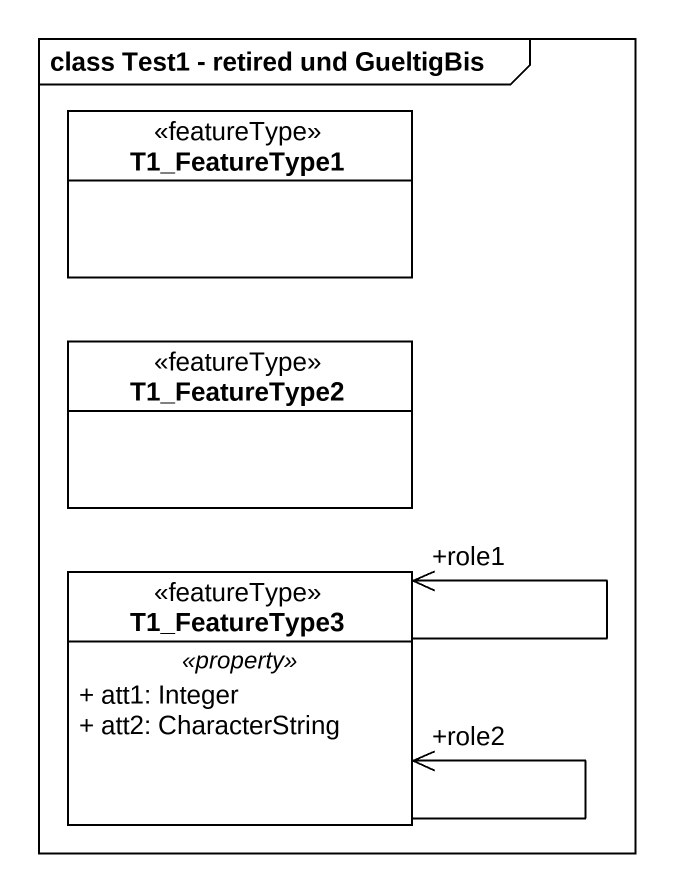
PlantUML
@startuml
mainframe class Test1 - retired und GueltigBis
hide circle
hide empty members
skinparam classAttributeIconSize 0
class T1_FeatureType1 <<featureType>>
class T1_FeatureType2 <<featureType>>
class T1_FeatureType3 <<featureType>> {
  .. <<property>> ..
  + att1: Integer
  + att2: CharacterString
}
T1_FeatureType3 --> "+role1" T1_FeatureType3
T1_FeatureType3 --> "+role2" T1_FeatureType3
@enduml
